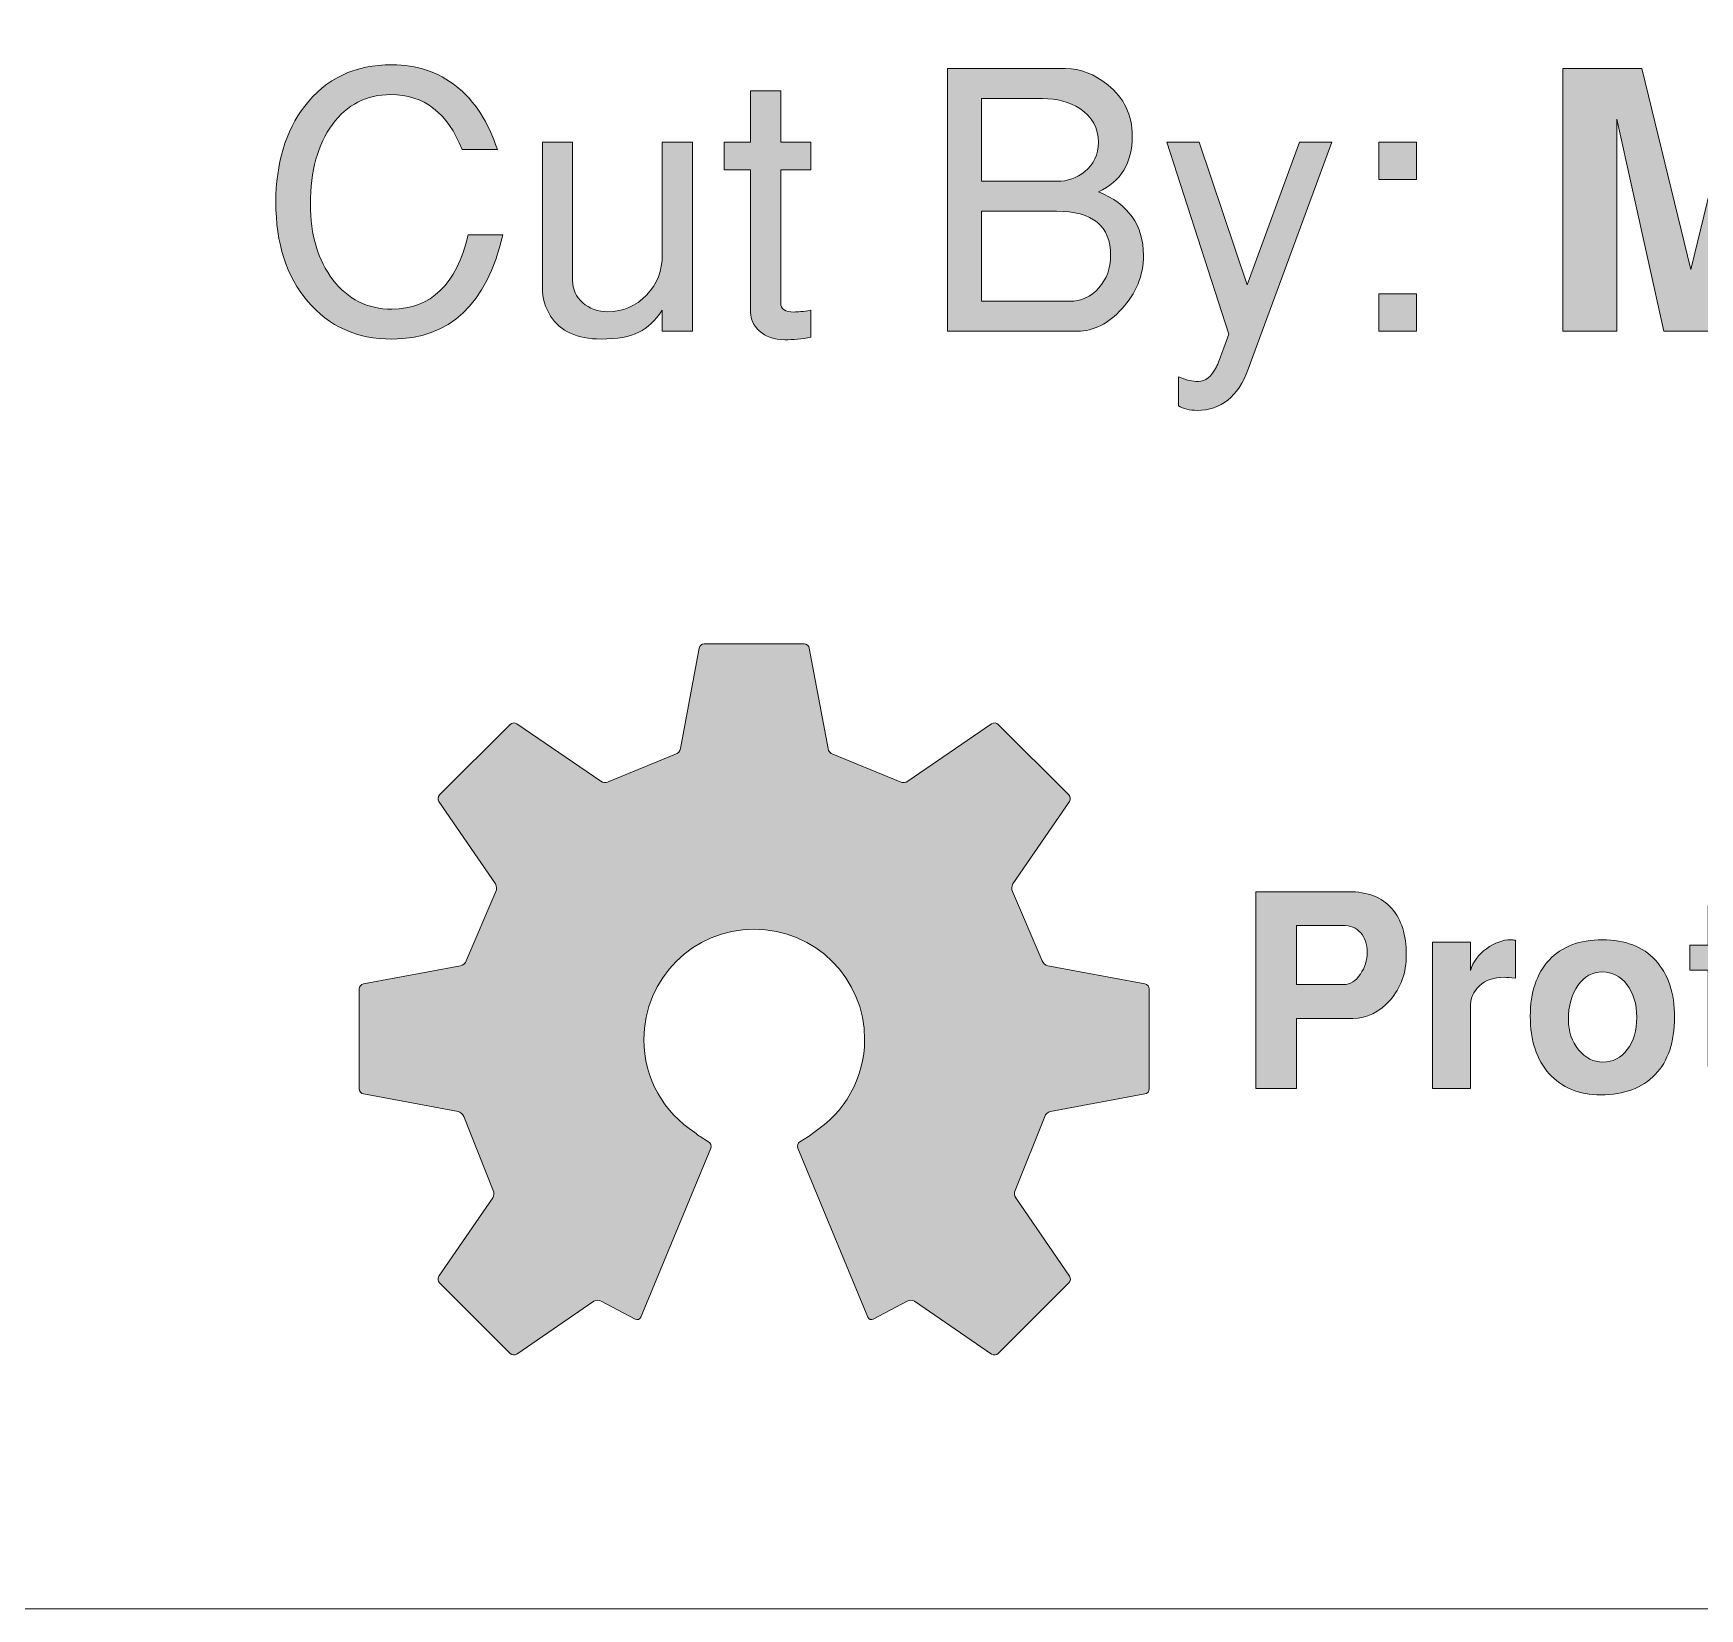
# Model space of a CAD drawing. Header units: inches. Extents: x 1.04 to 10.11, y -6.95 to -1.5.
# Drawn here: x 5.41 to 6.181, y -6.949 to -6.22 of the extents above; entities that cross this region are included whole.
import ezdxf

# ---------------------------------------------------------------- set-up
doc = ezdxf.new("R2010")
doc.units = ezdxf.units.IN
doc.header["$MEASUREMENT"] = 0
doc.layers.add('Layer 1', color=7, linetype='Continuous')

# ---------------------------------------------------------------- blocks, each defined once
blk = doc.blocks.new('block 255')
at = {"layer": 'Layer 1', "true_color": 0xed1f24}
h = blk.add_hatch(color=240, dxfattribs=at)
h.dxf.hatch_style = 2
edge = h.paths.add_edge_path()
edge.add_spline(control_points=[(5.62745, -6.31316), (5.62001, -6.34527), (5.60289, -6.36133), (5.57612, -6.36133), (5.56, -6.36133), (5.54704, -6.35552), (5.5372, -6.34391), (5.52737, -6.3323), (5.52245, -6.31699), (5.52245, -6.29799), (5.52245, -6.28), (5.5269, -6.26516), (5.53579, -6.25349), (5.54556, -6.24072), (5.55906, -6.23433), (5.57629, -6.23433), (5.58762, -6.23433), (5.59753, -6.23769), (5.60604, -6.24441), (5.61454, -6.25113), (5.62084, -6.26088), (5.62495, -6.27366), (5.62495, -6.27366), (5.60862, -6.27366), (5.60862, -6.27366), (5.60206, -6.25666), (5.59106, -6.24816), (5.57562, -6.24816), (5.56439, -6.24816), (5.55539, -6.25277), (5.54862, -6.26199), (5.54184, -6.27122), (5.53845, -6.28349), (5.53845, -6.29883), (5.53845, -6.31316), (5.54192, -6.32486), (5.54887, -6.33391), (5.55581, -6.34296), (5.56489, -6.34749), (5.57612, -6.34749), (5.59422, -6.34749), (5.606, -6.33605), (5.61145, -6.31316), (5.61145, -6.31316), (5.62745, -6.31316), (5.62745, -6.31316)], knot_values=[0, 0, 0, 0, 1, 1, 1, 2, 2, 2, 3, 3, 3, 4, 4, 4, 5, 5, 5, 6, 6, 6, 7, 7, 7, 8, 8, 8, 9, 9, 9, 10, 10, 10, 11, 11, 11, 12, 12, 12, 13, 13, 13, 14, 14, 14, 15, 15, 15, 15], degree=3, periodic=1)
h = blk.add_hatch(color=240, dxfattribs=at)
h.dxf.hatch_style = 2
edge = h.paths.add_edge_path()
edge.add_spline(control_points=[(5.92395, -6.32266), (5.92395, -6.33199), (5.92061, -6.34022), (5.91395, -6.34732), (5.90773, -6.35421), (5.90089, -6.35766), (5.89345, -6.35766), (5.89345, -6.35766), (5.83329, -6.35766), (5.83329, -6.35766), (5.83329, -6.35766), (5.83329, -6.23616), (5.83329, -6.23616), (5.83329, -6.23616), (5.88795, -6.23616), (5.88795, -6.23616), (5.89473, -6.23616), (5.90122, -6.23866), (5.90745, -6.24366), (5.91501, -6.24977), (5.91878, -6.25766), (5.91878, -6.26733), (5.91878, -6.27977), (5.91356, -6.28838), (5.90312, -6.29316), (5.91701, -6.29883), (5.92395, -6.30866), (5.92395, -6.32266)], knot_values=[0, 0, 0, 0, 1, 1, 1, 2, 2, 2, 3, 3, 3, 4, 4, 4, 5, 5, 5, 6, 6, 6, 7, 7, 7, 8, 8, 8, 9, 9, 9, 9], degree=3, periodic=1)
edge = h.paths.add_edge_path()
edge.add_spline(control_points=[(5.90312, -6.27032), (5.90312, -6.26366), (5.90023, -6.25844), (5.89445, -6.25466), (5.88967, -6.25155), (5.88395, -6.24999), (5.87729, -6.24999), (5.87729, -6.24999), (5.84895, -6.24999), (5.84895, -6.24999), (5.84895, -6.24999), (5.84895, -6.28832), (5.84895, -6.28832), (5.84895, -6.28832), (5.88395, -6.28832), (5.88395, -6.28832), (5.88883, -6.28832), (5.89311, -6.28682), (5.89678, -6.28383), (5.901, -6.28038), (5.90312, -6.27589), (5.90312, -6.27032)], knot_values=[0, 0, 0, 0, 1, 1, 1, 2, 2, 2, 3, 3, 3, 4, 4, 4, 5, 5, 5, 6, 6, 6, 7, 7, 7, 7], degree=3, periodic=1)
edge = h.paths.add_edge_path()
edge.add_spline(control_points=[(5.90878, -6.32266), (5.90878, -6.30899), (5.90045, -6.30216), (5.88378, -6.30216), (5.88378, -6.30216), (5.84895, -6.30216), (5.84895, -6.30216), (5.84895, -6.30216), (5.84895, -6.34382), (5.84895, -6.34382), (5.84895, -6.34382), (5.88978, -6.34382), (5.88978, -6.34382), (5.89511, -6.34382), (5.89962, -6.34177), (5.90328, -6.33766), (5.90695, -6.33355), (5.90878, -6.32855), (5.90878, -6.32266)], knot_values=[0, 0, 0, 0, 1, 1, 1, 2, 2, 2, 3, 3, 3, 4, 4, 4, 5, 5, 5, 6, 6, 6, 6], degree=3, periodic=1)
h = blk.add_hatch(color=240, dxfattribs=at)
h.dxf.hatch_style = 2
edge = h.paths.add_edge_path()
edge.add_spline(control_points=[(5.76995, -6.36049), (5.76584, -6.36127), (5.76184, -6.36166), (5.75795, -6.36166), (5.75306, -6.36166), (5.74912, -6.36027), (5.74612, -6.35749), (5.74345, -6.35505), (5.74212, -6.35221), (5.74212, -6.34899), (5.74212, -6.34899), (5.74212, -6.28299), (5.74212, -6.28299), (5.74212, -6.28299), (5.72995, -6.28299), (5.72995, -6.28299), (5.72995, -6.28299), (5.72995, -6.27016), (5.72995, -6.27016), (5.72995, -6.27016), (5.74212, -6.27016), (5.74212, -6.27016), (5.74212, -6.27016), (5.74212, -6.24649), (5.74212, -6.24649), (5.74212, -6.24649), (5.75612, -6.24649), (5.75612, -6.24649), (5.75612, -6.24649), (5.75612, -6.27016), (5.75612, -6.27016), (5.75612, -6.27016), (5.76995, -6.27016), (5.76995, -6.27016), (5.76995, -6.27016), (5.76995, -6.28299), (5.76995, -6.28299), (5.76995, -6.28299), (5.75612, -6.28299), (5.75612, -6.28299), (5.75612, -6.28299), (5.75612, -6.34466), (5.75612, -6.34466), (5.75612, -6.34744), (5.75817, -6.34882), (5.76228, -6.34882), (5.76395, -6.34882), (5.76651, -6.34855), (5.76995, -6.348), (5.76995, -6.348), (5.76995, -6.36049), (5.76995, -6.36049)], knot_values=[0, 0, 0, 0, 1, 1, 1, 2, 2, 2, 3, 3, 3, 4, 4, 4, 5, 5, 5, 6, 6, 6, 7, 7, 7, 8, 8, 8, 9, 9, 9, 10, 10, 10, 11, 11, 11, 12, 12, 12, 13, 13, 13, 14, 14, 14, 15, 15, 15, 16, 16, 16, 17, 17, 17, 17], degree=3, periodic=1)
h = blk.add_hatch(color=240, dxfattribs=at)
h.dxf.hatch_style = 2
edge = h.paths.add_edge_path()
edge.add_spline(control_points=[(5.71528, -6.35766), (5.71528, -6.35766), (5.70129, -6.35766), (5.70129, -6.35766), (5.70129, -6.35766), (5.70129, -6.348), (5.70129, -6.348), (5.69795, -6.35288), (5.69434, -6.35627), (5.69045, -6.35816), (5.68623, -6.36027), (5.68039, -6.36133), (5.67295, -6.36133), (5.66184, -6.36133), (5.65406, -6.35777), (5.64962, -6.35066), (5.64706, -6.34677), (5.64579, -6.34244), (5.64579, -6.33766), (5.64579, -6.33766), (5.64579, -6.27016), (5.64579, -6.27016), (5.64579, -6.27016), (5.65978, -6.27016), (5.65978, -6.27016), (5.65978, -6.27016), (5.65978, -6.33432), (5.65978, -6.33432), (5.65978, -6.33832), (5.66134, -6.34172), (5.66446, -6.34449), (5.66756, -6.34727), (5.67145, -6.34866), (5.67612, -6.34866), (5.68312, -6.34866), (5.68906, -6.3461), (5.69395, -6.34099), (5.69884, -6.33588), (5.70129, -6.32966), (5.70129, -6.32233), (5.70129, -6.32233), (5.70129, -6.27016), (5.70129, -6.27016), (5.70129, -6.27016), (5.71528, -6.27016), (5.71528, -6.27016), (5.71528, -6.27016), (5.71528, -6.35766), (5.71528, -6.35766)], knot_values=[0, 0, 0, 0, 1, 1, 1, 2, 2, 2, 3, 3, 3, 4, 4, 4, 5, 5, 5, 6, 6, 6, 7, 7, 7, 8, 8, 8, 9, 9, 9, 10, 10, 10, 11, 11, 11, 12, 12, 12, 13, 13, 13, 14, 14, 14, 15, 15, 15, 16, 16, 16, 16], degree=3, periodic=1)
h = blk.add_hatch(color=240, dxfattribs=at)
h.dxf.hatch_style = 2
edge = h.paths.add_edge_path()
edge.add_spline(control_points=[(6.01112, -6.27016), (6.01112, -6.27016), (5.97245, -6.37533), (5.97245, -6.37533), (5.96778, -6.38799), (5.95989, -6.39433), (5.94878, -6.39433), (5.94533, -6.39433), (5.94245, -6.39365), (5.94012, -6.39231), (5.94012, -6.39231), (5.94012, -6.37882), (5.94012, -6.37882), (5.94367, -6.38027), (5.94672, -6.381), (5.94928, -6.381), (5.95262, -6.381), (5.95545, -6.37871), (5.95778, -6.37415), (5.95812, -6.37359), (5.96, -6.36858), (5.96345, -6.35912), (5.96345, -6.35912), (5.93478, -6.27016), (5.93478, -6.27016), (5.93478, -6.27016), (5.94967, -6.27016), (5.94967, -6.27016), (5.94967, -6.27016), (5.97188, -6.33629), (5.97188, -6.33629), (5.97188, -6.33629), (5.9962, -6.27016), (5.9962, -6.27016), (5.9962, -6.27016), (6.01112, -6.27016), (6.01112, -6.27016)], knot_values=[0, 0, 0, 0, 1, 1, 1, 2, 2, 2, 3, 3, 3, 4, 4, 4, 5, 5, 5, 6, 6, 6, 7, 7, 7, 8, 8, 8, 9, 9, 9, 10, 10, 10, 11, 11, 11, 12, 12, 12, 12], degree=3, periodic=1)
h = blk.add_hatch(color=240, dxfattribs=at)
h.dxf.hatch_style = 2
h.paths.add_polyline_path([(6.05028, -6.2875), (6.03295, -6.2875), (6.03295, -6.27016), (6.05028, -6.27016)])
h.paths.add_polyline_path([(6.05028, -6.35766), (6.03295, -6.35766), (6.03295, -6.34033), (6.05028, -6.34033)])
at = {"layer": 'Layer 1', "lineweight": 0}
for points in [[(6.05028, -6.2875), (6.03295, -6.2875), (6.03295, -6.27016), (6.05028, -6.27016), (6.05028, -6.2875)], [(6.05028, -6.35766), (6.03295, -6.35766), (6.03295, -6.34033), (6.05028, -6.34033), (6.05028, -6.35766)]]:
    blk.add_lwpolyline(points, dxfattribs=at)
for points, knots in [([(5.62745, -6.31316), (5.62001, -6.34527), (5.60289, -6.36133), (5.57612, -6.36133), (5.56, -6.36133), (5.54704, -6.35552), (5.5372, -6.34391), (5.52737, -6.3323), (5.52245, -6.31699), (5.52245, -6.29799), (5.52245, -6.28), (5.5269, -6.26516), (5.53579, -6.25349), (5.54556, -6.24072), (5.55906, -6.23433), (5.57629, -6.23433), (5.58762, -6.23433), (5.59753, -6.23769), (5.60604, -6.24441), (5.61454, -6.25113), (5.62084, -6.26088), (5.62495, -6.27366), (5.62495, -6.27366), (5.60862, -6.27366), (5.60862, -6.27366), (5.60206, -6.25666), (5.59106, -6.24816), (5.57562, -6.24816), (5.56439, -6.24816), (5.55539, -6.25277), (5.54862, -6.26199), (5.54184, -6.27122), (5.53845, -6.28349), (5.53845, -6.29883), (5.53845, -6.31316), (5.54192, -6.32486), (5.54887, -6.33391), (5.55581, -6.34296), (5.56489, -6.34749), (5.57612, -6.34749), (5.59422, -6.34749), (5.606, -6.33605), (5.61145, -6.31316), (5.61145, -6.31316), (5.62745, -6.31316), (5.62745, -6.31316)], [0, 0, 0, 0, 1, 1, 1, 2, 2, 2, 3, 3, 3, 4, 4, 4, 5, 5, 5, 6, 6, 6, 7, 7, 7, 8, 8, 8, 9, 9, 9, 10, 10, 10, 11, 11, 11, 12, 12, 12, 13, 13, 13, 14, 14, 14, 15, 15, 15, 15]), ([(5.92395, -6.32266), (5.92395, -6.33199), (5.92061, -6.34022), (5.91395, -6.34732), (5.90773, -6.35421), (5.90089, -6.35766), (5.89345, -6.35766), (5.89345, -6.35766), (5.83329, -6.35766), (5.83329, -6.35766), (5.83329, -6.35766), (5.83329, -6.23616), (5.83329, -6.23616), (5.83329, -6.23616), (5.88795, -6.23616), (5.88795, -6.23616), (5.89473, -6.23616), (5.90122, -6.23866), (5.90745, -6.24366), (5.91501, -6.24977), (5.91878, -6.25766), (5.91878, -6.26733), (5.91878, -6.27977), (5.91356, -6.28838), (5.90312, -6.29316), (5.91701, -6.29883), (5.92395, -6.30866), (5.92395, -6.32266)], [0, 0, 0, 0, 1, 1, 1, 2, 2, 2, 3, 3, 3, 4, 4, 4, 5, 5, 5, 6, 6, 6, 7, 7, 7, 8, 8, 8, 9, 9, 9, 9]), ([(5.76995, -6.36049), (5.76584, -6.36127), (5.76184, -6.36166), (5.75795, -6.36166), (5.75306, -6.36166), (5.74912, -6.36027), (5.74612, -6.35749), (5.74345, -6.35505), (5.74212, -6.35221), (5.74212, -6.34899), (5.74212, -6.34899), (5.74212, -6.28299), (5.74212, -6.28299), (5.74212, -6.28299), (5.72995, -6.28299), (5.72995, -6.28299), (5.72995, -6.28299), (5.72995, -6.27016), (5.72995, -6.27016), (5.72995, -6.27016), (5.74212, -6.27016), (5.74212, -6.27016), (5.74212, -6.27016), (5.74212, -6.24649), (5.74212, -6.24649), (5.74212, -6.24649), (5.75612, -6.24649), (5.75612, -6.24649), (5.75612, -6.24649), (5.75612, -6.27016), (5.75612, -6.27016), (5.75612, -6.27016), (5.76995, -6.27016), (5.76995, -6.27016), (5.76995, -6.27016), (5.76995, -6.28299), (5.76995, -6.28299), (5.76995, -6.28299), (5.75612, -6.28299), (5.75612, -6.28299), (5.75612, -6.28299), (5.75612, -6.34466), (5.75612, -6.34466), (5.75612, -6.34744), (5.75817, -6.34882), (5.76228, -6.34882), (5.76395, -6.34882), (5.76651, -6.34855), (5.76995, -6.348), (5.76995, -6.348), (5.76995, -6.36049), (5.76995, -6.36049)], [0, 0, 0, 0, 1, 1, 1, 2, 2, 2, 3, 3, 3, 4, 4, 4, 5, 5, 5, 6, 6, 6, 7, 7, 7, 8, 8, 8, 9, 9, 9, 10, 10, 10, 11, 11, 11, 12, 12, 12, 13, 13, 13, 14, 14, 14, 15, 15, 15, 16, 16, 16, 17, 17, 17, 17]), ([(5.90312, -6.27032), (5.90312, -6.26366), (5.90023, -6.25844), (5.89445, -6.25466), (5.88967, -6.25155), (5.88395, -6.24999), (5.87729, -6.24999), (5.87729, -6.24999), (5.84895, -6.24999), (5.84895, -6.24999), (5.84895, -6.24999), (5.84895, -6.28832), (5.84895, -6.28832), (5.84895, -6.28832), (5.88395, -6.28832), (5.88395, -6.28832), (5.88883, -6.28832), (5.89311, -6.28682), (5.89678, -6.28383), (5.901, -6.28038), (5.90312, -6.27589), (5.90312, -6.27032)], [0, 0, 0, 0, 1, 1, 1, 2, 2, 2, 3, 3, 3, 4, 4, 4, 5, 5, 5, 6, 6, 6, 7, 7, 7, 7]), ([(5.71528, -6.35766), (5.71528, -6.35766), (5.70129, -6.35766), (5.70129, -6.35766), (5.70129, -6.35766), (5.70129, -6.348), (5.70129, -6.348), (5.69795, -6.35288), (5.69434, -6.35627), (5.69045, -6.35816), (5.68623, -6.36027), (5.68039, -6.36133), (5.67295, -6.36133), (5.66184, -6.36133), (5.65406, -6.35777), (5.64962, -6.35066), (5.64706, -6.34677), (5.64579, -6.34244), (5.64579, -6.33766), (5.64579, -6.33766), (5.64579, -6.27016), (5.64579, -6.27016), (5.64579, -6.27016), (5.65978, -6.27016), (5.65978, -6.27016), (5.65978, -6.27016), (5.65978, -6.33432), (5.65978, -6.33432), (5.65978, -6.33832), (5.66134, -6.34172), (5.66446, -6.34449), (5.66756, -6.34727), (5.67145, -6.34866), (5.67612, -6.34866), (5.68312, -6.34866), (5.68906, -6.3461), (5.69395, -6.34099), (5.69884, -6.33588), (5.70129, -6.32966), (5.70129, -6.32233), (5.70129, -6.32233), (5.70129, -6.27016), (5.70129, -6.27016), (5.70129, -6.27016), (5.71528, -6.27016), (5.71528, -6.27016), (5.71528, -6.27016), (5.71528, -6.35766), (5.71528, -6.35766)], [0, 0, 0, 0, 1, 1, 1, 2, 2, 2, 3, 3, 3, 4, 4, 4, 5, 5, 5, 6, 6, 6, 7, 7, 7, 8, 8, 8, 9, 9, 9, 10, 10, 10, 11, 11, 11, 12, 12, 12, 13, 13, 13, 14, 14, 14, 15, 15, 15, 16, 16, 16, 16]), ([(6.01112, -6.27016), (6.01112, -6.27016), (5.97245, -6.37533), (5.97245, -6.37533), (5.96778, -6.38799), (5.95989, -6.39433), (5.94878, -6.39433), (5.94533, -6.39433), (5.94245, -6.39365), (5.94012, -6.39231), (5.94012, -6.39231), (5.94012, -6.37882), (5.94012, -6.37882), (5.94367, -6.38027), (5.94672, -6.381), (5.94928, -6.381), (5.95262, -6.381), (5.95545, -6.37871), (5.95778, -6.37415), (5.95812, -6.37359), (5.96, -6.36858), (5.96345, -6.35912), (5.96345, -6.35912), (5.93478, -6.27016), (5.93478, -6.27016), (5.93478, -6.27016), (5.94967, -6.27016), (5.94967, -6.27016), (5.94967, -6.27016), (5.97188, -6.33629), (5.97188, -6.33629), (5.97188, -6.33629), (5.9962, -6.27016), (5.9962, -6.27016), (5.9962, -6.27016), (6.01112, -6.27016), (6.01112, -6.27016)], [0, 0, 0, 0, 1, 1, 1, 2, 2, 2, 3, 3, 3, 4, 4, 4, 5, 5, 5, 6, 6, 6, 7, 7, 7, 8, 8, 8, 9, 9, 9, 10, 10, 10, 11, 11, 11, 12, 12, 12, 12]), ([(5.90878, -6.32266), (5.90878, -6.30899), (5.90045, -6.30216), (5.88378, -6.30216), (5.88378, -6.30216), (5.84895, -6.30216), (5.84895, -6.30216), (5.84895, -6.30216), (5.84895, -6.34382), (5.84895, -6.34382), (5.84895, -6.34382), (5.88978, -6.34382), (5.88978, -6.34382), (5.89511, -6.34382), (5.89962, -6.34177), (5.90328, -6.33766), (5.90695, -6.33355), (5.90878, -6.32855), (5.90878, -6.32266)], [0, 0, 0, 0, 1, 1, 1, 2, 2, 2, 3, 3, 3, 4, 4, 4, 5, 5, 5, 6, 6, 6, 6])]:
    blk.add_open_spline(points, degree=3, knots=knots, dxfattribs=at)
blk = doc.blocks.new('block 256')
at = {"layer": 'Layer 1', "true_color": 0xed1f24}
h = blk.add_hatch(color=240, dxfattribs=at)
h.dxf.hatch_style = 2
h.paths.add_polyline_path([(6.23638, -6.35766), (6.21139, -6.35766), (6.21139, -6.25899), (6.18972, -6.35766), (6.16471, -6.35766), (6.14305, -6.25949), (6.14305, -6.35766), (6.11805, -6.35766), (6.11805, -6.23616), (6.15463, -6.23616), (6.17721, -6.32918), (6.20002, -6.23616), (6.23638, -6.23616)])
at = {"layer": 'Layer 1', "lineweight": 0}
blk.add_lwpolyline([(6.23638, -6.35766), (6.21139, -6.35766), (6.21139, -6.25899), (6.18972, -6.35766), (6.16471, -6.35766), (6.14305, -6.25949), (6.14305, -6.35766), (6.11805, -6.35766), (6.11805, -6.23616), (6.15463, -6.23616), (6.17721, -6.32918), (6.20002, -6.23616), (6.23638, -6.23616), (6.23638, -6.35766)], dxfattribs=at)
blk = doc.blocks.new('block 254')
at = {"layer": 'Layer 1'}
for name in ['block 255', 'block 256']:
    blk.add_blockref(name, (0, 0), dxfattribs=at)
blk = doc.blocks.new('block 271')
at = {"layer": 'Layer 1', "true_color": 0xed1f24}
h = blk.add_hatch(color=240, dxfattribs=at)
h.dxf.hatch_style = 2
edge = h.paths.add_edge_path()
edge.add_spline(control_points=[(6.04561, -6.64629), (6.04561, -6.6547), (6.04311, -6.66172), (6.03811, -6.66735), (6.03311, -6.67297), (6.02736, -6.67579), (6.02086, -6.67579), (6.02086, -6.67579), (5.99474, -6.67579), (5.99474, -6.67579), (5.99474, -6.67579), (5.99474, -6.70829), (5.99474, -6.70829), (5.99474, -6.70829), (5.97599, -6.70829), (5.97599, -6.70829), (5.97599, -6.70829), (5.97599, -6.61716), (5.97599, -6.61716), (5.97599, -6.61716), (6.01886, -6.61716), (6.01886, -6.61716), (6.0277, -6.61716), (6.03436, -6.61974), (6.03886, -6.62491), (6.04336, -6.63008), (6.04561, -6.63721), (6.04561, -6.64629)], knot_values=[0, 0, 0, 0, 1, 1, 1, 2, 2, 2, 3, 3, 3, 4, 4, 4, 5, 5, 5, 6, 6, 6, 7, 7, 7, 8, 8, 8, 9, 9, 9, 9], degree=3, periodic=1)
edge = h.paths.add_edge_path()
edge.add_spline(control_points=[(6.02749, -6.64516), (6.02749, -6.64141), (6.02649, -6.63841), (6.02449, -6.63616), (6.02249, -6.63391), (6.01969, -6.63279), (6.01611, -6.63279), (6.01611, -6.63279), (5.99474, -6.63279), (5.99474, -6.63279), (5.99474, -6.63279), (5.99474, -6.66016), (5.99474, -6.66016), (5.99474, -6.66016), (6.01661, -6.66016), (6.01661, -6.66016), (6.01961, -6.66016), (6.0222, -6.65854), (6.02436, -6.65529), (6.02644, -6.65228), (6.02749, -6.64891), (6.02749, -6.64516)], knot_values=[0, 0, 0, 0, 1, 1, 1, 2, 2, 2, 3, 3, 3, 4, 4, 4, 5, 5, 5, 6, 6, 6, 7, 7, 7, 7], degree=3, periodic=1)
h = blk.add_hatch(color=240, dxfattribs=at)
h.dxf.hatch_style = 2
edge = h.paths.add_edge_path()
edge.add_spline(control_points=[(6.21262, -6.70966), (6.20853, -6.71066), (6.20482, -6.71116), (6.20149, -6.71116), (6.19708, -6.71116), (6.19328, -6.7098), (6.19012, -6.7071), (6.18695, -6.70439), (6.18536, -6.70116), (6.18536, -6.69741), (6.18536, -6.69741), (6.18536, -6.65354), (6.18536, -6.65354), (6.18536, -6.65354), (6.17674, -6.65354), (6.17674, -6.65354), (6.17674, -6.65354), (6.17674, -6.64191), (6.17674, -6.64191), (6.17674, -6.64191), (6.18536, -6.64191), (6.18536, -6.64191), (6.18536, -6.64191), (6.18536, -6.62354), (6.18536, -6.62354), (6.18536, -6.62354), (6.20287, -6.62354), (6.20287, -6.62354), (6.20287, -6.62354), (6.20287, -6.64191), (6.20287, -6.64191), (6.20287, -6.64191), (6.21262, -6.64191), (6.21262, -6.64191), (6.21262, -6.64191), (6.21262, -6.65354), (6.21262, -6.65354), (6.21262, -6.65354), (6.20287, -6.65354), (6.20287, -6.65354), (6.20287, -6.65354), (6.20287, -6.69391), (6.20287, -6.69391), (6.20287, -6.69649), (6.20482, -6.69779), (6.20874, -6.69779), (6.20966, -6.69771), (6.21095, -6.69762), (6.21262, -6.69754), (6.21262, -6.69754), (6.21262, -6.70966), (6.21262, -6.70966)], knot_values=[0, 0, 0, 0, 1, 1, 1, 2, 2, 2, 3, 3, 3, 4, 4, 4, 5, 5, 5, 6, 6, 6, 7, 7, 7, 8, 8, 8, 9, 9, 9, 10, 10, 10, 11, 11, 11, 12, 12, 12, 13, 13, 13, 14, 14, 14, 15, 15, 15, 16, 16, 16, 17, 17, 17, 17], degree=3, periodic=1)
h = blk.add_hatch(color=240, dxfattribs=at)
h.dxf.hatch_style = 2
edge = h.paths.add_edge_path()
edge.add_spline(control_points=[(6.09611, -6.65716), (6.09378, -6.65691), (6.09207, -6.65679), (6.09098, -6.65679), (6.08607, -6.65679), (6.08221, -6.6581), (6.07942, -6.66073), (6.07663, -6.66335), (6.07524, -6.66666), (6.07524, -6.67066), (6.07524, -6.67066), (6.07524, -6.70829), (6.07524, -6.70829), (6.07524, -6.70829), (6.05773, -6.70829), (6.05773, -6.70829), (6.05773, -6.70829), (6.05773, -6.64054), (6.05773, -6.64054), (6.05773, -6.64054), (6.07524, -6.64054), (6.07524, -6.64054), (6.07524, -6.64054), (6.07524, -6.65366), (6.07524, -6.65366), (6.07648, -6.64966), (6.07899, -6.64629), (6.08274, -6.64353), (6.08649, -6.64079), (6.09024, -6.63941), (6.09399, -6.63941), (6.0944, -6.63941), (6.09511, -6.63949), (6.09611, -6.63966), (6.09611, -6.63966), (6.09611, -6.65716), (6.09611, -6.65716)], knot_values=[0, 0, 0, 0, 1, 1, 1, 2, 2, 2, 3, 3, 3, 4, 4, 4, 5, 5, 5, 6, 6, 6, 7, 7, 7, 8, 8, 8, 9, 9, 9, 10, 10, 10, 11, 11, 11, 12, 12, 12, 12], degree=3, periodic=1)
h = blk.add_hatch(color=240, dxfattribs=at)
h.dxf.hatch_style = 2
edge = h.paths.add_edge_path()
edge.add_spline(control_points=[(6.16974, -6.67529), (6.16974, -6.68671), (6.16675, -6.69554), (6.1608, -6.70179), (6.15484, -6.70803), (6.14644, -6.71116), (6.13561, -6.71116), (6.12552, -6.71116), (6.11757, -6.70791), (6.11174, -6.70141), (6.1059, -6.69491), (6.10299, -6.68604), (6.10299, -6.67478), (6.10299, -6.6637), (6.1059, -6.65504), (6.11174, -6.64878), (6.11757, -6.64254), (6.12577, -6.63941), (6.13636, -6.63941), (6.14686, -6.63941), (6.15505, -6.64258), (6.16092, -6.64891), (6.1668, -6.65525), (6.16974, -6.66404), (6.16974, -6.67529)], knot_values=[0, 0, 0, 0, 1, 1, 1, 2, 2, 2, 3, 3, 3, 4, 4, 4, 5, 5, 5, 6, 6, 6, 7, 7, 7, 8, 8, 8, 8], degree=3, periodic=1)
edge = h.paths.add_edge_path()
edge.add_spline(control_points=[(6.15224, -6.67535), (6.15224, -6.66911), (6.15074, -6.66405), (6.14773, -6.66014), (6.14473, -6.65624), (6.14094, -6.65428), (6.13636, -6.65428), (6.13177, -6.65428), (6.128, -6.65637), (6.12505, -6.66052), (6.12209, -6.66467), (6.12061, -6.66999), (6.12061, -6.67647), (6.12061, -6.68187), (6.12217, -6.68648), (6.1253, -6.6903), (6.12842, -6.69413), (6.13219, -6.69604), (6.13661, -6.69604), (6.14119, -6.69604), (6.14494, -6.69411), (6.14786, -6.69024), (6.15078, -6.68638), (6.15224, -6.68142), (6.15224, -6.67535)], knot_values=[0, 0, 0, 0, 1, 1, 1, 2, 2, 2, 3, 3, 3, 4, 4, 4, 5, 5, 5, 6, 6, 6, 7, 7, 7, 8, 8, 8, 8], degree=3, periodic=1)
at = {"layer": 'Layer 1', "lineweight": 0}
for points, knots in [([(6.04561, -6.64629), (6.04561, -6.6547), (6.04311, -6.66172), (6.03811, -6.66735), (6.03311, -6.67297), (6.02736, -6.67579), (6.02086, -6.67579), (6.02086, -6.67579), (5.99474, -6.67579), (5.99474, -6.67579), (5.99474, -6.67579), (5.99474, -6.70829), (5.99474, -6.70829), (5.99474, -6.70829), (5.97599, -6.70829), (5.97599, -6.70829), (5.97599, -6.70829), (5.97599, -6.61716), (5.97599, -6.61716), (5.97599, -6.61716), (6.01886, -6.61716), (6.01886, -6.61716), (6.0277, -6.61716), (6.03436, -6.61974), (6.03886, -6.62491), (6.04336, -6.63008), (6.04561, -6.63721), (6.04561, -6.64629)], [0, 0, 0, 0, 1, 1, 1, 2, 2, 2, 3, 3, 3, 4, 4, 4, 5, 5, 5, 6, 6, 6, 7, 7, 7, 8, 8, 8, 9, 9, 9, 9]), ([(6.21262, -6.70966), (6.20853, -6.71066), (6.20482, -6.71116), (6.20149, -6.71116), (6.19708, -6.71116), (6.19328, -6.7098), (6.19012, -6.7071), (6.18695, -6.70439), (6.18536, -6.70116), (6.18536, -6.69741), (6.18536, -6.69741), (6.18536, -6.65354), (6.18536, -6.65354), (6.18536, -6.65354), (6.17674, -6.65354), (6.17674, -6.65354), (6.17674, -6.65354), (6.17674, -6.64191), (6.17674, -6.64191), (6.17674, -6.64191), (6.18536, -6.64191), (6.18536, -6.64191), (6.18536, -6.64191), (6.18536, -6.62354), (6.18536, -6.62354), (6.18536, -6.62354), (6.20287, -6.62354), (6.20287, -6.62354), (6.20287, -6.62354), (6.20287, -6.64191), (6.20287, -6.64191), (6.20287, -6.64191), (6.21262, -6.64191), (6.21262, -6.64191), (6.21262, -6.64191), (6.21262, -6.65354), (6.21262, -6.65354), (6.21262, -6.65354), (6.20287, -6.65354), (6.20287, -6.65354), (6.20287, -6.65354), (6.20287, -6.69391), (6.20287, -6.69391), (6.20287, -6.69649), (6.20482, -6.69779), (6.20874, -6.69779), (6.20966, -6.69771), (6.21095, -6.69762), (6.21262, -6.69754), (6.21262, -6.69754), (6.21262, -6.70966), (6.21262, -6.70966)], [0, 0, 0, 0, 1, 1, 1, 2, 2, 2, 3, 3, 3, 4, 4, 4, 5, 5, 5, 6, 6, 6, 7, 7, 7, 8, 8, 8, 9, 9, 9, 10, 10, 10, 11, 11, 11, 12, 12, 12, 13, 13, 13, 14, 14, 14, 15, 15, 15, 16, 16, 16, 17, 17, 17, 17]), ([(6.02749, -6.64516), (6.02749, -6.64141), (6.02649, -6.63841), (6.02449, -6.63616), (6.02249, -6.63391), (6.01969, -6.63279), (6.01611, -6.63279), (6.01611, -6.63279), (5.99474, -6.63279), (5.99474, -6.63279), (5.99474, -6.63279), (5.99474, -6.66016), (5.99474, -6.66016), (5.99474, -6.66016), (6.01661, -6.66016), (6.01661, -6.66016), (6.01961, -6.66016), (6.0222, -6.65854), (6.02436, -6.65529), (6.02644, -6.65228), (6.02749, -6.64891), (6.02749, -6.64516)], [0, 0, 0, 0, 1, 1, 1, 2, 2, 2, 3, 3, 3, 4, 4, 4, 5, 5, 5, 6, 6, 6, 7, 7, 7, 7]), ([(6.09611, -6.65716), (6.09378, -6.65691), (6.09207, -6.65679), (6.09098, -6.65679), (6.08607, -6.65679), (6.08221, -6.6581), (6.07942, -6.66073), (6.07663, -6.66335), (6.07524, -6.66666), (6.07524, -6.67066), (6.07524, -6.67066), (6.07524, -6.70829), (6.07524, -6.70829), (6.07524, -6.70829), (6.05773, -6.70829), (6.05773, -6.70829), (6.05773, -6.70829), (6.05773, -6.64054), (6.05773, -6.64054), (6.05773, -6.64054), (6.07524, -6.64054), (6.07524, -6.64054), (6.07524, -6.64054), (6.07524, -6.65366), (6.07524, -6.65366), (6.07648, -6.64966), (6.07899, -6.64629), (6.08274, -6.64353), (6.08649, -6.64079), (6.09024, -6.63941), (6.09399, -6.63941), (6.0944, -6.63941), (6.09511, -6.63949), (6.09611, -6.63966), (6.09611, -6.63966), (6.09611, -6.65716), (6.09611, -6.65716)], [0, 0, 0, 0, 1, 1, 1, 2, 2, 2, 3, 3, 3, 4, 4, 4, 5, 5, 5, 6, 6, 6, 7, 7, 7, 8, 8, 8, 9, 9, 9, 10, 10, 10, 11, 11, 11, 12, 12, 12, 12]), ([(6.16974, -6.67529), (6.16974, -6.68671), (6.16675, -6.69554), (6.1608, -6.70179), (6.15484, -6.70803), (6.14644, -6.71116), (6.13561, -6.71116), (6.12552, -6.71116), (6.11757, -6.70791), (6.11174, -6.70141), (6.1059, -6.69491), (6.10299, -6.68604), (6.10299, -6.67478), (6.10299, -6.6637), (6.1059, -6.65504), (6.11174, -6.64878), (6.11757, -6.64254), (6.12577, -6.63941), (6.13636, -6.63941), (6.14686, -6.63941), (6.15505, -6.64258), (6.16092, -6.64891), (6.1668, -6.65525), (6.16974, -6.66404), (6.16974, -6.67529)], [0, 0, 0, 0, 1, 1, 1, 2, 2, 2, 3, 3, 3, 4, 4, 4, 5, 5, 5, 6, 6, 6, 7, 7, 7, 8, 8, 8, 8]), ([(6.15224, -6.67535), (6.15224, -6.66911), (6.15074, -6.66405), (6.14773, -6.66014), (6.14473, -6.65624), (6.14094, -6.65428), (6.13636, -6.65428), (6.13177, -6.65428), (6.128, -6.65637), (6.12505, -6.66052), (6.12209, -6.66467), (6.12061, -6.66999), (6.12061, -6.67647), (6.12061, -6.68187), (6.12217, -6.68648), (6.1253, -6.6903), (6.12842, -6.69413), (6.13219, -6.69604), (6.13661, -6.69604), (6.14119, -6.69604), (6.14494, -6.69411), (6.14786, -6.69024), (6.15078, -6.68638), (6.15224, -6.68142), (6.15224, -6.67535)], [0, 0, 0, 0, 1, 1, 1, 2, 2, 2, 3, 3, 3, 4, 4, 4, 5, 5, 5, 6, 6, 6, 7, 7, 7, 8, 8, 8, 8])]:
    blk.add_open_spline(points, degree=3, knots=knots, dxfattribs=at)
blk = doc.blocks.new('block 270')
at = {"layer": 'Layer 1', "true_color": 0xed1f24}
h = blk.add_hatch(color=240, dxfattribs=at)
h.dxf.hatch_style = 2
edge = h.paths.add_edge_path()
edge.add_spline(control_points=[(5.92467, -6.6598), (5.92467, -6.6598), (5.87977, -6.65145), (5.87977, -6.65145), (5.87868, -6.65125), (5.87749, -6.65022), (5.87712, -6.64916), (5.87712, -6.64916), (5.86336, -6.61706), (5.86336, -6.61706), (5.86284, -6.61607), (5.86294, -6.61451), (5.86358, -6.61359), (5.86358, -6.61359), (5.88973, -6.57547), (5.88973, -6.57547), (5.89035, -6.57455), (5.89023, -6.57315), (5.88944, -6.57237), (5.88944, -6.57237), (5.85678, -6.53969), (5.85678, -6.53969), (5.85598, -6.53891), (5.85459, -6.53878), (5.85368, -6.53941), (5.85368, -6.53941), (5.81488, -6.56603), (5.81488, -6.56603), (5.81396, -6.56666), (5.81239, -6.56677), (5.81139, -6.56628), (5.81139, -6.56628), (5.78027, -6.55354), (5.78027, -6.55354), (5.77922, -6.55319), (5.77818, -6.55201), (5.77797, -6.55091), (5.77797, -6.55091), (5.76933, -6.50448), (5.76933, -6.50448), (5.76913, -6.50338), (5.76805, -6.50249), (5.76694, -6.50249), (5.76694, -6.50249), (5.72073, -6.50249), (5.72073, -6.50249), (5.71962, -6.50249), (5.71854, -6.50338), (5.71834, -6.50448), (5.71834, -6.50448), (5.7097, -6.55091), (5.7097, -6.55091), (5.70949, -6.55201), (5.70846, -6.55319), (5.7074, -6.55354), (5.7074, -6.55354), (5.67628, -6.56628), (5.67628, -6.56628), (5.67528, -6.56677), (5.67371, -6.56666), (5.67279, -6.56603), (5.67279, -6.56603), (5.634, -6.53941), (5.634, -6.53941), (5.63308, -6.53878), (5.63168, -6.53891), (5.6309, -6.53969), (5.6309, -6.53969), (5.59823, -6.57237), (5.59823, -6.57237), (5.59744, -6.57315), (5.5973, -6.57455), (5.59793, -6.57547), (5.59793, -6.57547), (5.62409, -6.61359), (5.62409, -6.61359), (5.62472, -6.61451), (5.62482, -6.61607), (5.62431, -6.61706), (5.62431, -6.61706), (5.61055, -6.64916), (5.61055, -6.64916), (5.61018, -6.65022), (5.60899, -6.65125), (5.60789, -6.65145), (5.60789, -6.65145), (5.563, -6.6598), (5.563, -6.6598), (5.5619, -6.66001), (5.56101, -6.66108), (5.56101, -6.6622), (5.56101, -6.6622), (5.56101, -6.7084), (5.56101, -6.7084), (5.56101, -6.70952), (5.5619, -6.71061), (5.563, -6.7108), (5.563, -6.7108), (5.60679, -6.71895), (5.60679, -6.71895), (5.60789, -6.71914), (5.60906, -6.72019), (5.60939, -6.72125), (5.60939, -6.72125), (5.62307, -6.7554), (5.62307, -6.7554), (5.62355, -6.7564), (5.62344, -6.75797), (5.6228, -6.75888), (5.6228, -6.75888), (5.59793, -6.79514), (5.59793, -6.79514), (5.5973, -6.79605), (5.59743, -6.79745), (5.59821, -6.79824), (5.59821, -6.79824), (5.63089, -6.83092), (5.63089, -6.83092), (5.63168, -6.83169), (5.63308, -6.83183), (5.63399, -6.8312), (5.63399, -6.8312), (5.6696, -6.80676), (5.6696, -6.80676), (5.67053, -6.80613), (5.67206, -6.80608), (5.67301, -6.80664), (5.67301, -6.80664), (5.68872, -6.81503), (5.68872, -6.81503), (5.68971, -6.81554), (5.69087, -6.8151), (5.6913, -6.81408), (5.6913, -6.81408), (5.72368, -6.73584), (5.72368, -6.73584), (5.72411, -6.73481), (5.72368, -6.7335), (5.72273, -6.73292), (5.72273, -6.73292), (5.7188, -6.73052), (5.7188, -6.73052), (5.71807, -6.73007), (5.71709, -6.7293), (5.71632, -6.72861), (5.70214, -6.71954), (5.69274, -6.70365), (5.69274, -6.68557), (5.69274, -6.65734), (5.71561, -6.63447), (5.74383, -6.63447), (5.77205, -6.63447), (5.79493, -6.65734), (5.79493, -6.68557), (5.79493, -6.70365), (5.78552, -6.71954), (5.77134, -6.72861), (5.77058, -6.7293), (5.76959, -6.73007), (5.76887, -6.73052), (5.76887, -6.73052), (5.76494, -6.73292), (5.76494, -6.73292), (5.76399, -6.7335), (5.76356, -6.73481), (5.76398, -6.73584), (5.76398, -6.73584), (5.79636, -6.81408), (5.79636, -6.81408), (5.79679, -6.8151), (5.79795, -6.81554), (5.79894, -6.81503), (5.79894, -6.81503), (5.81464, -6.80665), (5.81464, -6.80665), (5.81561, -6.80608), (5.81714, -6.80613), (5.81806, -6.80676), (5.81806, -6.80676), (5.85367, -6.8312), (5.85367, -6.8312), (5.85459, -6.83183), (5.85598, -6.83169), (5.85677, -6.83092), (5.85677, -6.83092), (5.88944, -6.79824), (5.88944, -6.79824), (5.89023, -6.79746), (5.89037, -6.79605), (5.88973, -6.79515), (5.88973, -6.79515), (5.86485, -6.75889), (5.86485, -6.75889), (5.86423, -6.75798), (5.86411, -6.75641), (5.8646, -6.75541), (5.8646, -6.75541), (5.87827, -6.72125), (5.87827, -6.72125), (5.87861, -6.72019), (5.87977, -6.71915), (5.88087, -6.71895), (5.88087, -6.71895), (5.92466, -6.7108), (5.92466, -6.7108), (5.92575, -6.71061), (5.92665, -6.70953), (5.92665, -6.7084), (5.92665, -6.7084), (5.92666, -6.6622), (5.92666, -6.6622), (5.92666, -6.66108), (5.92576, -6.66001), (5.92467, -6.6598)], knot_values=[0, 0, 0, 0, 0.013889, 0.013889, 0.013889, 0.027778, 0.027778, 0.027778, 0.041667, 0.041667, 0.041667, 0.055556, 0.055556, 0.055556, 0.069444, 0.069444, 0.069444, 0.083333, 0.083333, 0.083333, 0.097222, 0.097222, 0.097222, 0.111111, 0.111111, 0.111111, 0.125, 0.125, 0.125, 0.138889, 0.138889, 0.138889, 0.152778, 0.152778, 0.152778, 0.166667, 0.166667, 0.166667, 0.180556, 0.180556, 0.180556, 0.194444, 0.194444, 0.194444, 0.208333, 0.208333, 0.208333, 0.222222, 0.222222, 0.222222, 0.236111, 0.236111, 0.236111, 0.25, 0.25, 0.25, 0.263889, 0.263889, 0.263889, 0.277778, 0.277778, 0.277778, 0.291667, 0.291667, 0.291667, 0.305556, 0.305556, 0.305556, 0.319444, 0.319444, 0.319444, 0.333333, 0.333333, 0.333333, 0.347222, 0.347222, 0.347222, 0.361111, 0.361111, 0.361111, 0.375, 0.375, 0.375, 0.388889, 0.388889, 0.388889, 0.402778, 0.402778, 0.402778, 0.416667, 0.416667, 0.416667, 0.430556, 0.430556, 0.430556, 0.444444, 0.444444, 0.444444, 0.458333, 0.458333, 0.458333, 0.472222, 0.472222, 0.472222, 0.486111, 0.486111, 0.486111, 0.5, 0.5, 0.5, 0.513889, 0.513889, 0.513889, 0.527778, 0.527778, 0.527778, 0.541667, 0.541667, 0.541667, 0.555556, 0.555556, 0.555556, 0.569444, 0.569444, 0.569444, 0.583333, 0.583333, 0.583333, 0.597222, 0.597222, 0.597222, 0.611111, 0.611111, 0.611111, 0.625, 0.625, 0.625, 0.638889, 0.638889, 0.638889, 0.652778, 0.652778, 0.652778, 0.666667, 0.666667, 0.666667, 0.680556, 0.680556, 0.680556, 0.694444, 0.694444, 0.694444, 0.708333, 0.708333, 0.708333, 0.722222, 0.722222, 0.722222, 0.736111, 0.736111, 0.736111, 0.75, 0.75, 0.75, 0.763889, 0.763889, 0.763889, 0.777778, 0.777778, 0.777778, 0.791667, 0.791667, 0.791667, 0.805556, 0.805556, 0.805556, 0.819444, 0.819444, 0.819444, 0.833333, 0.833333, 0.833333, 0.847222, 0.847222, 0.847222, 0.861111, 0.861111, 0.861111, 0.875, 0.875, 0.875, 0.888889, 0.888889, 0.888889, 0.902778, 0.902778, 0.902778, 0.916667, 0.916667, 0.916667, 0.930556, 0.930556, 0.930556, 0.944444, 0.944444, 0.944444, 0.958333, 0.958333, 0.958333, 0.972222, 0.972222, 0.972222, 0.986111, 0.986111, 0.986111, 0.986111], degree=3, periodic=0)
edge.add_line((5.92467, -6.6598), (5.92467, -6.6598))
at = {"layer": 'Layer 1', "lineweight": 0}
blk.add_open_spline([(5.92467, -6.6598), (5.92467, -6.6598), (5.87977, -6.65145), (5.87977, -6.65145), (5.87868, -6.65125), (5.87749, -6.65022), (5.87712, -6.64916), (5.87712, -6.64916), (5.86336, -6.61706), (5.86336, -6.61706), (5.86284, -6.61607), (5.86294, -6.61451), (5.86358, -6.61359), (5.86358, -6.61359), (5.88973, -6.57547), (5.88973, -6.57547), (5.89035, -6.57455), (5.89023, -6.57315), (5.88944, -6.57237), (5.88944, -6.57237), (5.85678, -6.53969), (5.85678, -6.53969), (5.85598, -6.53891), (5.85459, -6.53878), (5.85368, -6.53941), (5.85368, -6.53941), (5.81488, -6.56603), (5.81488, -6.56603), (5.81396, -6.56666), (5.81239, -6.56677), (5.81139, -6.56628), (5.81139, -6.56628), (5.78027, -6.55354), (5.78027, -6.55354), (5.77922, -6.55319), (5.77818, -6.55201), (5.77797, -6.55091), (5.77797, -6.55091), (5.76933, -6.50448), (5.76933, -6.50448), (5.76913, -6.50338), (5.76805, -6.50249), (5.76694, -6.50249), (5.76694, -6.50249), (5.72073, -6.50249), (5.72073, -6.50249), (5.71962, -6.50249), (5.71854, -6.50338), (5.71834, -6.50448), (5.71834, -6.50448), (5.7097, -6.55091), (5.7097, -6.55091), (5.70949, -6.55201), (5.70846, -6.55319), (5.7074, -6.55354), (5.7074, -6.55354), (5.67628, -6.56628), (5.67628, -6.56628), (5.67528, -6.56677), (5.67371, -6.56666), (5.67279, -6.56603), (5.67279, -6.56603), (5.634, -6.53941), (5.634, -6.53941), (5.63308, -6.53878), (5.63168, -6.53891), (5.6309, -6.53969), (5.6309, -6.53969), (5.59823, -6.57237), (5.59823, -6.57237), (5.59744, -6.57315), (5.5973, -6.57455), (5.59793, -6.57547), (5.59793, -6.57547), (5.62409, -6.61359), (5.62409, -6.61359), (5.62472, -6.61451), (5.62482, -6.61607), (5.62431, -6.61706), (5.62431, -6.61706), (5.61055, -6.64916), (5.61055, -6.64916), (5.61018, -6.65022), (5.60899, -6.65125), (5.60789, -6.65145), (5.60789, -6.65145), (5.563, -6.6598), (5.563, -6.6598), (5.5619, -6.66001), (5.56101, -6.66108), (5.56101, -6.6622), (5.56101, -6.6622), (5.56101, -6.7084), (5.56101, -6.7084), (5.56101, -6.70952), (5.5619, -6.71061), (5.563, -6.7108), (5.563, -6.7108), (5.60679, -6.71895), (5.60679, -6.71895), (5.60789, -6.71914), (5.60906, -6.72019), (5.60939, -6.72125), (5.60939, -6.72125), (5.62307, -6.7554), (5.62307, -6.7554), (5.62355, -6.7564), (5.62344, -6.75797), (5.6228, -6.75888), (5.6228, -6.75888), (5.59793, -6.79514), (5.59793, -6.79514), (5.5973, -6.79605), (5.59743, -6.79745), (5.59821, -6.79824), (5.59821, -6.79824), (5.63089, -6.83092), (5.63089, -6.83092), (5.63168, -6.83169), (5.63308, -6.83183), (5.63399, -6.8312), (5.63399, -6.8312), (5.6696, -6.80676), (5.6696, -6.80676), (5.67053, -6.80613), (5.67206, -6.80608), (5.67301, -6.80664), (5.67301, -6.80664), (5.68872, -6.81503), (5.68872, -6.81503), (5.68971, -6.81554), (5.69087, -6.8151), (5.6913, -6.81408), (5.6913, -6.81408), (5.72368, -6.73584), (5.72368, -6.73584), (5.72411, -6.73481), (5.72368, -6.7335), (5.72273, -6.73292), (5.72273, -6.73292), (5.7188, -6.73052), (5.7188, -6.73052), (5.71807, -6.73007), (5.71709, -6.7293), (5.71632, -6.72861), (5.70214, -6.71954), (5.69274, -6.70365), (5.69274, -6.68557), (5.69274, -6.65734), (5.71561, -6.63447), (5.74383, -6.63447), (5.77205, -6.63447), (5.79493, -6.65734), (5.79493, -6.68557), (5.79493, -6.70365), (5.78552, -6.71954), (5.77134, -6.72861), (5.77058, -6.7293), (5.76959, -6.73007), (5.76887, -6.73052), (5.76887, -6.73052), (5.76494, -6.73292), (5.76494, -6.73292), (5.76399, -6.7335), (5.76356, -6.73481), (5.76398, -6.73584), (5.76398, -6.73584), (5.79636, -6.81408), (5.79636, -6.81408), (5.79679, -6.8151), (5.79795, -6.81554), (5.79894, -6.81503), (5.79894, -6.81503), (5.81464, -6.80665), (5.81464, -6.80665), (5.81561, -6.80608), (5.81714, -6.80613), (5.81806, -6.80676), (5.81806, -6.80676), (5.85367, -6.8312), (5.85367, -6.8312), (5.85459, -6.83183), (5.85598, -6.83169), (5.85677, -6.83092), (5.85677, -6.83092), (5.88944, -6.79824), (5.88944, -6.79824), (5.89023, -6.79746), (5.89037, -6.79605), (5.88973, -6.79515), (5.88973, -6.79515), (5.86485, -6.75889), (5.86485, -6.75889), (5.86423, -6.75798), (5.86411, -6.75641), (5.8646, -6.75541), (5.8646, -6.75541), (5.87827, -6.72125), (5.87827, -6.72125), (5.87861, -6.72019), (5.87977, -6.71915), (5.88087, -6.71895), (5.88087, -6.71895), (5.92466, -6.7108), (5.92466, -6.7108), (5.92575, -6.71061), (5.92665, -6.70953), (5.92665, -6.7084), (5.92665, -6.7084), (5.92666, -6.6622), (5.92666, -6.6622), (5.92666, -6.66108), (5.92576, -6.66001), (5.92467, -6.6598)], degree=3, knots=[0, 0, 0, 0, 1, 1, 1, 2, 2, 2, 3, 3, 3, 4, 4, 4, 5, 5, 5, 6, 6, 6, 7, 7, 7, 8, 8, 8, 9, 9, 9, 10, 10, 10, 11, 11, 11, 12, 12, 12, 13, 13, 13, 14, 14, 14, 15, 15, 15, 16, 16, 16, 17, 17, 17, 18, 18, 18, 19, 19, 19, 20, 20, 20, 21, 21, 21, 22, 22, 22, 23, 23, 23, 24, 24, 24, 25, 25, 25, 26, 26, 26, 27, 27, 27, 28, 28, 28, 29, 29, 29, 30, 30, 30, 31, 31, 31, 32, 32, 32, 33, 33, 33, 34, 34, 34, 35, 35, 35, 36, 36, 36, 37, 37, 37, 38, 38, 38, 39, 39, 39, 40, 40, 40, 41, 41, 41, 42, 42, 42, 43, 43, 43, 44, 44, 44, 45, 45, 45, 46, 46, 46, 47, 47, 47, 48, 48, 48, 49, 49, 49, 50, 50, 50, 51, 51, 51, 52, 52, 52, 53, 53, 53, 54, 54, 54, 55, 55, 55, 56, 56, 56, 57, 57, 57, 58, 58, 58, 59, 59, 59, 60, 60, 60, 61, 61, 61, 62, 62, 62, 63, 63, 63, 64, 64, 64, 65, 65, 65, 66, 66, 66, 67, 67, 67, 68, 68, 68, 69, 69, 69, 70, 70, 70, 71, 71, 71, 71], dxfattribs=at)
at = {"layer": 'Layer 1'}
blk.add_blockref('block 271', (0, 0), dxfattribs=at)
blk = doc.blocks.new('block 99')
at = {"layer": 'Layer 1', "lineweight": 0}
blk.add_lwpolyline([(10.11126, -1.51018), (4.63904, -1.51018), (4.63904, -6.94906), (10.11126, -6.94906), (10.11126, -1.51018)], dxfattribs=at)
at = {"layer": 'Layer 1'}
for name in ['block 254', 'block 270']:
    blk.add_blockref(name, (0, 0), dxfattribs=at)

msp = doc.modelspace()

# ---------------------------------------------------------------- block references
at = {"layer": 'Layer 1'}
msp.add_blockref('block 99', (0, 0), dxfattribs=at)

doc.saveas('drawing.dxf')
